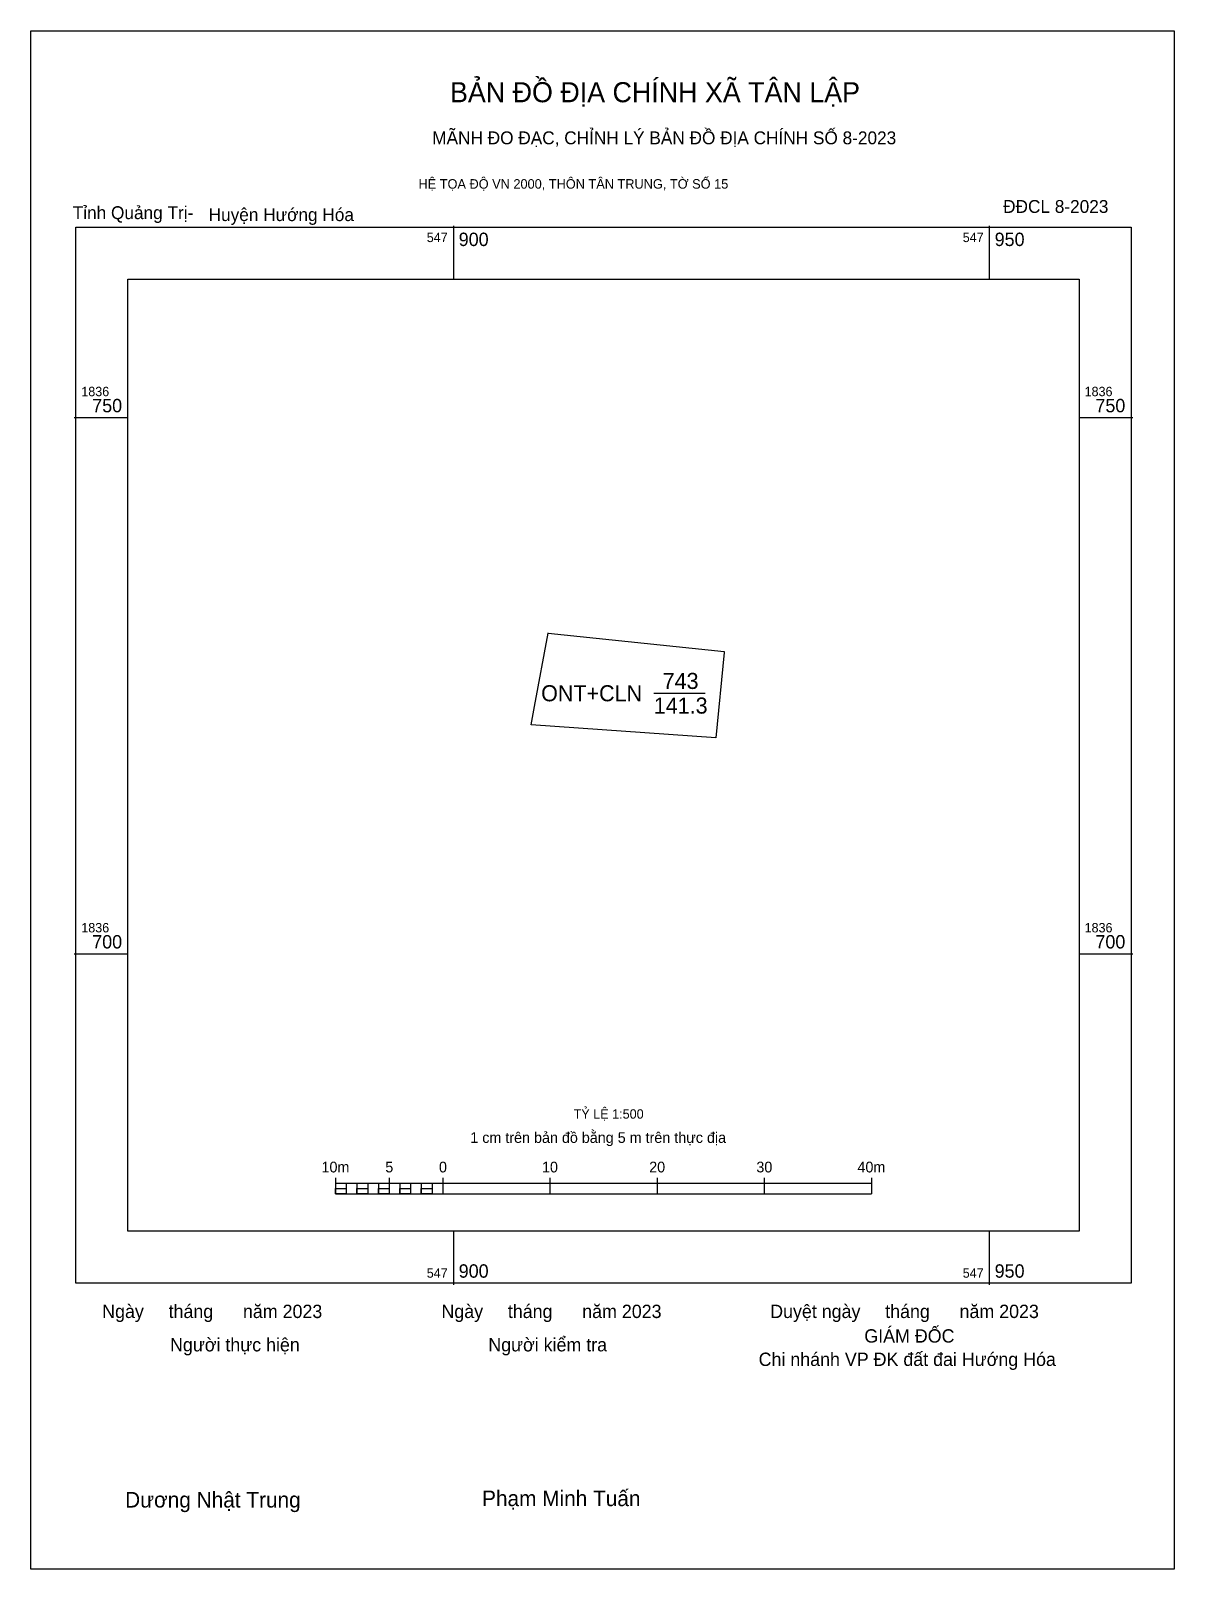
# Model space of a CAD drawing. Extents: x 547861 to 547967, y 1836643 to 1836786.
import ezdxf

# ---------------------------------------------------------------- set-up
doc = ezdxf.new("R2010")
doc.units = 0
for name, color, linetype in [('Level 10', 7, 'Continuous'), ('Level 13', 7, 'Continuous'), ('Level 15', 7, 'Continuous'), ('Level 27', 7, 'Continuous'), ('Level 6', 7, 'Continuous'), ('Level 62', 7, 'Continuous'), ('Level 63', 7, 'Continuous'), ('Level 9', 7, 'Continuous')]:
    doc.layers.add(name, color=color, linetype=linetype)

msp = doc.modelspace()

# ---------------------------------------------------------------- linework, layer by layer
at = {"layer": 'Level 10'}
msp.add_line((547918.69, 1836724.3), (547923.5, 1836724.3), dxfattribs=at)
msp.add_lwpolyline([(547924.49, 1836720.15), (547907.25, 1836721.37), (547907.56, 1836723.07), (547908.84, 1836729.91), (547925.28, 1836728.18), (547925.27, 1836728.11)], close=True, dxfattribs=at)
at = {"layer": 'Level 15'}
msp.add_lwpolyline([(547860.58, 1836786.07), (547967.25, 1836786.07), (547967.25, 1836642.62), (547860.58, 1836642.62)], close=True, dxfattribs=at)
at = {"layer": 'Level 27'}
for p, q in [((547908.84, 1836729.91), (547908.84, 1836729.92)), ((547925.27, 1836728.11), (547925.27, 1836728.11)), ((547907.25, 1836721.37), (547907.25, 1836721.36)), ((547924.49, 1836720.15), (547924.49, 1836720.15))]:
    msp.add_line(p, q, dxfattribs=at)
at = {"layer": 'Level 62'}
msp.add_lwpolyline([(547869.63, 1836762.9), (547958.39, 1836762.9), (547958.39, 1836674.15), (547869.63, 1836674.15)], close=True, dxfattribs=at)
at = {"layer": 'Level 63'}
for p, q in [((547900, 1836767.9), (547900, 1836762.9)), ((547950, 1836767.9), (547950, 1836762.9)), ((547864.63, 1836750), (547869.63, 1836750)), ((547958.39, 1836750), (547963.39, 1836750)), ((547864.63, 1836700), (547869.63, 1836700)), ((547958.39, 1836700), (547963.39, 1836700)), ((547889.01, 1836679.12), (547889.01, 1836677.62)), ((547894.01, 1836679.12), (547894.01, 1836677.62)), ((547899.01, 1836679.12), (547899.01, 1836677.62)), ((547909.01, 1836679.12), (547909.01, 1836677.62)), ((547919.01, 1836679.12), (547919.01, 1836677.62)), ((547929.01, 1836679.12), (547929.01, 1836677.62)), ((547939.01, 1836679.12), (547939.01, 1836677.62)), ((547889.01, 1836678.62), (547939.01, 1836678.62)), ((547889.01, 1836677.62), (547939.01, 1836677.62)), ((547890.01, 1836678.62), (547890.01, 1836677.62)), ((547891.01, 1836678.62), (547891.01, 1836677.62)), ((547892.01, 1836678.62), (547892.01, 1836677.62)), ((547893.01, 1836678.62), (547893.01, 1836677.62)), ((547894.01, 1836678.62), (547894.01, 1836677.62)), ((547895.01, 1836678.62), (547895.01, 1836677.62)), ((547896.01, 1836678.62), (547896.01, 1836677.62)), ((547897.01, 1836678.62), (547897.01, 1836677.62)), ((547898.01, 1836678.62), (547898.01, 1836677.62)), ((547899.01, 1836678.62), (547899.01, 1836677.62)), ((547900, 1836674.15), (547900, 1836669.15)), ((547950, 1836674.15), (547950, 1836669.15))]:
    msp.add_line(p, q, dxfattribs=at)
for points in [[(547864.79, 1836767.75), (547963.23, 1836767.75), (547963.23, 1836669.3), (547864.79, 1836669.3)], [(547889.01, 1836678.12), (547890.01, 1836678.12), (547890.01, 1836677.62), (547889.01, 1836677.62)], [(547889.01, 1836678.12), (547890.01, 1836678.12), (547890.01, 1836677.62), (547889.01, 1836677.62)], [(547891.01, 1836678.12), (547892.01, 1836678.12), (547892.01, 1836677.62), (547891.01, 1836677.62)], [(547893.01, 1836678.12), (547894.01, 1836678.12), (547894.01, 1836677.62), (547893.01, 1836677.62)], [(547895.01, 1836678.12), (547896.01, 1836678.12), (547896.01, 1836677.62), (547895.01, 1836677.62)], [(547897.01, 1836678.12), (547898.01, 1836678.12), (547898.01, 1836677.62), (547897.01, 1836677.62)]]:
    msp.add_lwpolyline(points, close=True, dxfattribs=at)

# ---------------------------------------------------------------- texts
at = {"layer": 'Level 13'}
for s, p in [('743', (547919.53, 1836724.7)), ('ONT+CLN', (547908.19, 1836723.55)), ('141.3', (547918.7, 1836722.4))]:
    msp.add_text(s, height=1.5, dxfattribs=at).set_placement(p)
at = {"layer": 'Level 6'}
msp.add_text('TỶ LỆ 1:500', height=0.879, dxfattribs=at).set_placement((547911.22, 1836684.63))
at = {"layer": 'Level 63'}
for s, height, p in [('BẢN ĐỒ ĐỊA CHÍNH XÃ TÂN LẬP', 1.8718, (547899.69, 1836779.41)), ('MÃNH ĐO ĐẠC, CHỈNH LÝ BẢN ĐỒ ĐỊA CHÍNH SỐ 8-2023', 1.2011, (547898.03, 1836775.49)), ('HỆ TỌA ĐỘ VN 2000, THÔN TÂN TRUNG, TỜ SỐ 15', 0.8891, (547896.75, 1836771.35)), ('547', 0.875, (547897.52, 1836766.37)), ('900', 1.25, (547900.5, 1836766)), ('547', 0.875, (547947.52, 1836766.37)), ('950', 1.25, (547950.5, 1836766)), ('1836', 0.875, (547865.29, 1836752)), ('1836', 0.875, (547958.89, 1836752)), ('750', 1.25, (547866.31, 1836750.5)), ('750', 1.25, (547959.9, 1836750.5)), ('1836', 0.875, (547865.29, 1836702)), ('1836', 0.875, (547958.89, 1836702)), ('700', 1.25, (547866.31, 1836700.5)), ('700', 1.25, (547959.9, 1836700.5)), ('1 cm trên bản đồ bằng 5 m trên thực địa', 1, (547901.58, 1836682.37)), ('10m', 1, (547887.7, 1836679.62)), ('5', 1, (547893.65, 1836679.62)), ('0', 1, (547898.66, 1836679.62)), ('10', 1, (547908.27, 1836679.62)), ('20', 1, (547918.27, 1836679.62)), ('30', 1, (547928.27, 1836679.62)), ('40m', 1, (547937.7, 1836679.62)), ('547', 0.875, (547897.52, 1836669.8)), ('900', 1.25, (547900.5, 1836669.8)), ('547', 0.875, (547947.52, 1836669.8)), ('950', 1.25, (547950.5, 1836669.8)), ('Ngày     tháng      năm 2023', 1.2442, (547867.24, 1836666.04)), ('Ngày     tháng      năm 2023', 1.2442, (547898.89, 1836666.04)), ('Duyệt ngày     tháng      năm 2023', 1.2442, (547929.56, 1836666.04)), ('GIÁM ĐỐC', 1.244, (547938.34, 1836663.75)), ('Người thực hiện', 1.2442, (547873.57, 1836662.93)), ('Người kiểm tra', 1.2442, (547903.26, 1836662.93)), ('Chi nhánh VP ĐK đất đai Hướng Hóa', 1.2442, (547928.48, 1836661.57)), ('Dương Nhật Trung', 1.4512, (547869.38, 1836648.37)), ('Phạm Minh Tuấn', 1.4512, (547902.68, 1836648.5))]:
    msp.add_text(s, height=height, dxfattribs=at).set_placement(p)
at = {"layer": 'Level 9'}
for s, p in [('Tỉnh Quảng Trị-', (547864.49, 1836768.51)), ('Huyện Hướng Hóa', (547877.17, 1836768.33)), ('ĐĐCL 8-2023', (547951.29, 1836769.09))]:
    msp.add_text(s, height=1.2011, dxfattribs=at).set_placement(p)

doc.saveas('drawing.dxf')
